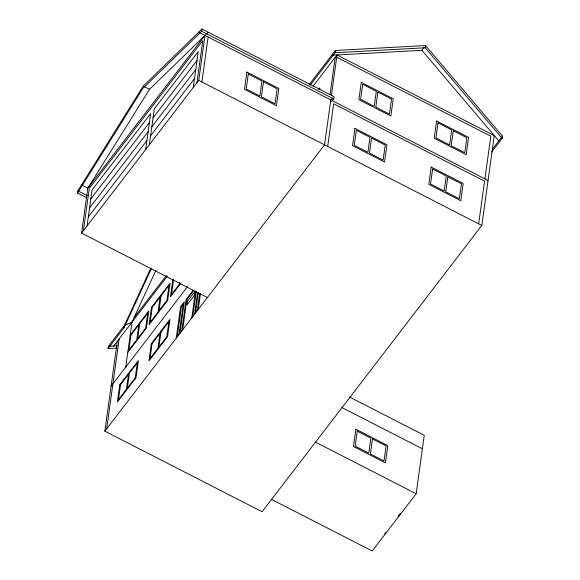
<?xml version="1.0" encoding="UTF-8"?>
<svg xmlns="http://www.w3.org/2000/svg" width="580" height="580" viewBox="0 0 580 580"><rect width="100%" height="100%" fill="white"/><g stroke="black" fill="none" stroke-linecap="round" stroke-linejoin="round"><path stroke-width="0.87" d="M86.391 197.599L77.531 193.06L77.843 190.813L143.231 86.094L202.014 29L334.102 96.693L333.79 98.941L330.484 102.16M207.379 297.555L81.577 233.08L87.819 188.137L149.524 89.313L208.307 32.226M83.411 230.695L89.269 188.449L202.79 40.52L196.924 82.766M87.072 225.924L92.061 189.972L150.648 113.622L145.66 149.575M117.066 348.094L108.047 348.587L108.359 346.34L124.381 325.467L150.938 268.032M313.171 86.065L337.031 54.969L494.283 135.56L481.813 225.446L262.102 511.763L104.85 431.172L117.319 341.279M106.684 428.779L119.154 338.894M149.321 144.804L154.309 108.844L198.251 51.584L193.263 87.536M108.047 348.587L124.069 327.714L124.381 325.467L131.972 322.19L155.976 270.287M125.737 367.14L131.972 322.19M77.531 193.06L142.919 88.341L201.702 31.247L202.014 29M81.577 233.08L198.759 80.381L204.994 35.438L87.819 188.137L81.526 184.918M172.84 279.553L170.447 296.8L180.858 283.243M173.601 279.48L171.52 294.488L179.459 284.142L179.706 282.38M201.905 81.99L208.126 37.04M176.255 338.118L180.619 306.653L184.28 301.883L179.916 333.348M181.75 330.962L186.115 299.498L193.256 290.196M182.664 329.766L186.876 299.432L193.872 290.305M191.82 317.833L195.532 291.066M192.734 316.644L196.25 291.298M194.561 314.258L197.599 292.407M198.338 292.465L195.634 311.938L197.468 309.553L199.68 293.618M198.23 309.488L200.412 293.755M319.645 89.624L319.877 87.942L318.804 89.342M310.314 85.006L335.08 52.729L335.392 50.482L425.553 45.544L502.468 136.112L502.157 138.359L491.688 152.004M330.042 94.518L335.204 57.355M332.449 98.303L330.796 99.912L324.561 144.855L104.85 431.172M331.412 95.461L337.031 54.969M327.707 146.465L333.63 103.769L484.59 181.134L478.667 223.837M502.157 138.359L425.241 47.792L425.553 45.544M271.57 499.423L372.208 551L416.15 493.739L424.255 435.312L349.385 396.938M484.902 178.887L490.825 136.191L336.719 57.217M124.069 327.714L151.387 268.642M90.814 198.962L149.401 122.605M153.062 117.834L197.004 60.574M89.567 207.944L148.154 131.595M151.815 126.824L195.757 69.564M88.319 216.935L146.907 140.585M150.568 135.814L194.51 78.554M309.133 84.709L335.392 50.482M134.111 317.557L166.431 275.442M113.658 346.05L167.214 276.269M130.174 335.16L148.792 310.894L146.399 328.142L127.774 352.408M111.084 386.222L187.405 286.767M331.731 55.259L421.892 50.315L423.987 47.589M492.195 149.495L502.468 136.112M384.634 533.89L385.729 532.462M397.996 516.476L400.193 513.612M335.08 52.729L425.241 47.792M109.243 346.296L117.269 345.854M201.702 31.247L333.79 98.941M198.701 32.212L330.796 99.912M332.398 100.731L488.048 180.503M198.759 80.381L481.813 225.446M144.021 86.492L149.524 89.313M77.843 190.813L87.507 195.764M341.874 407.53L422.385 448.789M315.513 442.156L416.15 493.739M421.892 50.315L498.807 140.882M119.777 384.765L117.385 402.012L136.003 377.747L138.395 360.499L119.777 384.765M120.538 384.692L118.458 399.7L126.389 389.354L128.477 374.354L120.538 384.692M130.928 335.088L128.847 350.095L136.786 339.75L138.867 324.742L130.928 335.088M129.391 373.158L127.31 388.165L135.249 377.819L137.329 362.812L129.391 373.158M139.78 323.553L137.699 338.56L145.638 328.215L147.719 313.207L139.78 323.553M151.467 307.407L149.067 324.662L167.692 300.396L170.085 283.142L151.467 307.407M152.221 307.342L150.14 322.342L158.079 312.004L160.16 296.996L152.221 307.342M151.337 343.65L148.944 360.898L167.562 336.632L169.954 319.384L151.337 343.65M152.098 343.577L150.01 358.585L157.948 348.239L160.029 333.239L152.098 343.577M161.081 295.8L158.993 310.808L166.931 300.462L169.012 285.462L161.081 295.8M160.95 332.043L158.869 347.05L166.801 336.704L168.889 321.697L160.95 332.043M181.381 306.588L177.328 335.798L179.155 333.413L183.207 304.203L181.381 306.588M187.608 301.056L187.079 304.884L194.286 295.495L194.822 291.66L187.608 301.056M246.87 72.079L244.47 89.334L276.457 105.727L278.857 88.472L246.87 72.079M248.283 74.008L246.203 89.016L259.84 96.004L261.921 80.997L248.283 74.008M263.494 81.802L261.406 96.809L275.043 103.798L277.124 88.791L263.494 81.802M361.267 82.396L358.868 99.644L390.855 116.043L393.254 98.788L361.267 82.396M354.938 128.376L352.546 145.631L384.533 162.023L386.925 144.775L354.938 128.376M356.352 130.311L354.271 145.312L367.908 152.301L369.989 137.293L356.352 130.311M362.681 84.325L360.601 99.332L374.23 106.314L376.318 91.314L362.681 84.325M371.562 138.105L369.474 153.106L383.112 160.094L385.192 145.087L371.562 138.105M377.892 92.118L375.804 107.126L389.441 114.108L391.522 99.107L377.892 92.118M355.837 429.222L353.438 446.477L385.424 462.869L387.824 445.614L355.837 429.222M357.251 431.15L355.17 446.158L368.8 453.147L370.888 438.139L357.251 431.15M372.462 438.944L370.373 453.951L384.011 460.94L386.091 445.933L372.462 438.944M436.617 120.988L434.217 138.236L466.204 154.635L468.604 137.38L436.617 120.988M431.201 167.083L428.809 184.331L460.796 200.731L463.188 183.476L431.201 167.083M438.03 122.916L435.95 137.924L449.58 144.906L451.668 129.905L438.03 122.916M432.622 169.012L430.534 184.019L444.171 191.001L446.252 176.001L432.622 169.012M453.241 130.71L451.153 145.718L464.79 152.7L466.871 137.699L453.241 130.71M447.825 176.806L445.745 191.813L459.382 198.795L461.462 183.795L447.825 176.806"/></g></svg>
